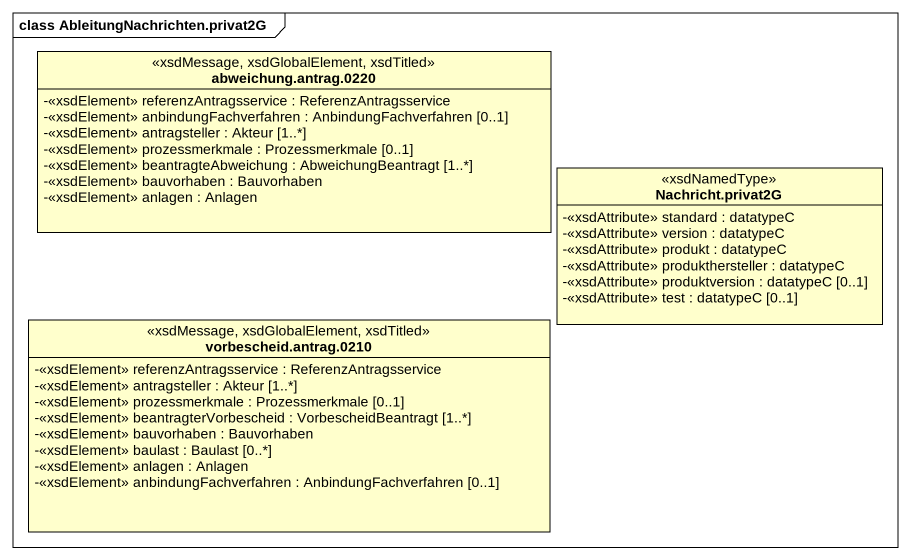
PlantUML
@startuml
mainframe class AbleitungNachrichten.privat2G
hide circle
hide empty members
skinparam classAttributeIconSize 0
class "abweichung.antrag.0220" as abweichung_antrag_0220 <<xsdMessage, xsdGlobalElement, xsdTitled>> {
  -<<xsdElement>> referenzAntragsservice : ReferenzAntragsservice
  -<<xsdElement>> anbindungFachverfahren : AnbindungFachverfahren [0..1]
  -<<xsdElement>> antragsteller : Akteur [1..*]
  -<<xsdElement>> prozessmerkmale : Prozessmerkmale [0..1]
  -<<xsdElement>> beantragteAbweichung : AbweichungBeantragt [1..*]
  -<<xsdElement>> bauvorhaben : Bauvorhaben
  -<<xsdElement>> anlagen : Anlagen
}
class "Nachricht.privat2G" as Nachricht_privat2G <<xsdNamedType>> {
  -<<xsdAttribute>> standard : datatypeC
  -<<xsdAttribute>> version : datatypeC
  -<<xsdAttribute>> produkt : datatypeC
  -<<xsdAttribute>> produkthersteller : datatypeC
  -<<xsdAttribute>> produktversion : datatypeC [0..1]
  -<<xsdAttribute>> test : datatypeC [0..1]
}
class "vorbescheid.antrag.0210" as vorbescheid_antrag_0210 <<xsdMessage, xsdGlobalElement, xsdTitled>> {
  -<<xsdElement>> referenzAntragsservice : ReferenzAntragsservice
  -<<xsdElement>> antragsteller : Akteur [1..*]
  -<<xsdElement>> prozessmerkmale : Prozessmerkmale [0..1]
  -<<xsdElement>> beantragterVorbescheid : VorbescheidBeantragt [1..*]
  -<<xsdElement>> bauvorhaben : Bauvorhaben
  -<<xsdElement>> baulast : Baulast [0..*]
  -<<xsdElement>> anlagen : Anlagen
  -<<xsdElement>> anbindungFachverfahren : AnbindungFachverfahren [0..1]
}
@enduml
